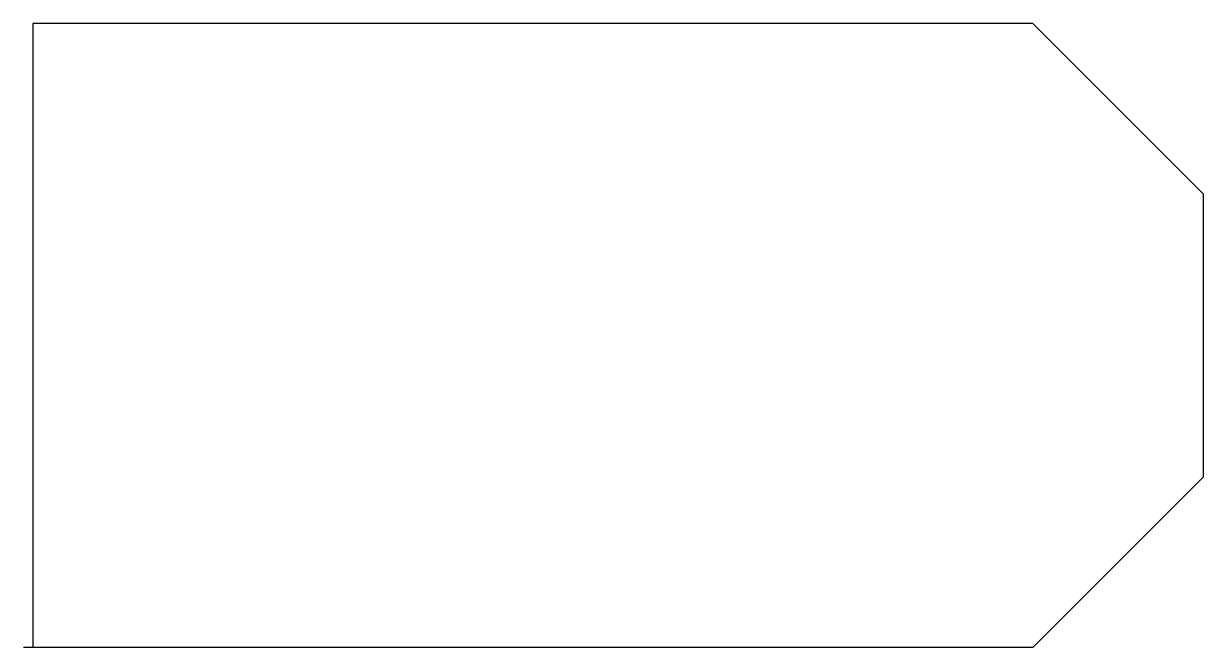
# Model space of a CAD drawing. Header units: inches. Extents: x -0.24 to 5.34, y -0.01 to 2.95.
import ezdxf

# ---------------------------------------------------------------- set-up
doc = ezdxf.new("R2010")
doc.units = ezdxf.units.IN
doc.header["$MEASUREMENT"] = 0
doc.layers.add('Edge.Cuts', color=254, linetype='CONTINUOUS', true_color=0xd0d2cd)

msp = doc.modelspace()

# ---------------------------------------------------------------- linework, layer by layer
at = {"layer": 'Edge.Cuts', "linetype": 'CONTINUOUS'}
for p, q in [((4.5318, 2.9469), (-0.2005, 2.9469)), ((-0.2005, 2.9469), (-0.2005, -0.0059)), ((4.5318, 2.9469), (5.3388, 2.1398)), ((5.3388, 0.8012), (5.3388, 2.1398)), ((5.3388, 0.8012), (4.5318, -0.0059)), ((4.5318, -0.0059), (-0.2438, -0.0059))]:
    msp.add_line(p, q, dxfattribs=at)

doc.saveas('drawing.dxf')
